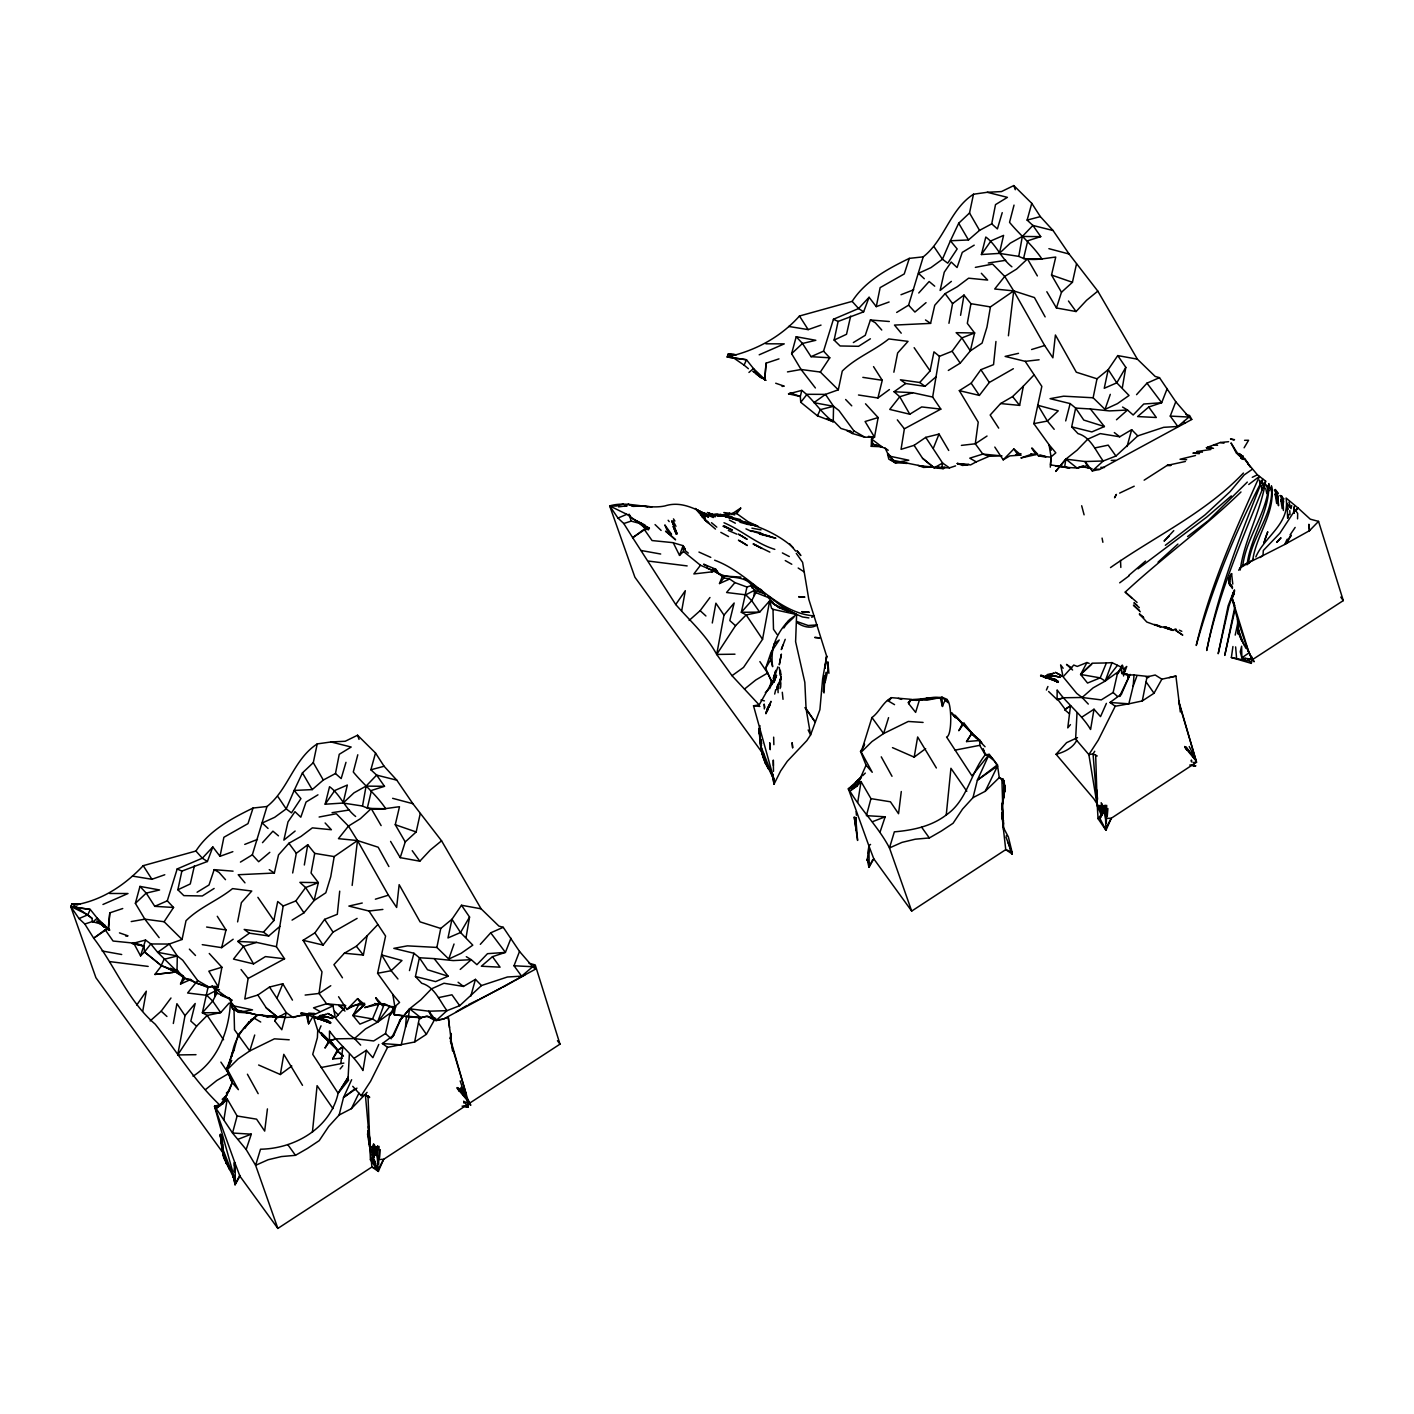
<?xml version="1.0" encoding="UTF-8"?>
<svg xmlns="http://www.w3.org/2000/svg" width="1414" height="1414" viewBox="0 0 1414 1414"><rect width="100%" height="100%" fill="white"/><g stroke="black" fill="none" stroke-linecap="round" stroke-linejoin="round"><path stroke-width="1.5" d="M395.301 1007.422L394.612 1006.114L389.628 1015.323L385.492 1033.563L373.65 1040.969L354.437 1038.565L336.161 1038.83L329.462 1040.722L329.497 1031C339.66 1045.282 354.066 1055.569 362.938 1070.539L366.367 1050.302L372.872 1057.69L378.775 1044.451M368.453 1126.145L369.584 1143.802M1003.145 780.528L1002.844 779.096L1004.7 788.765L1003.445 780.228L999.256 777.612L997.436 764.797L989.111 754.422L985.258 754.776C970.057 773.882 967.441 800.342 946.249 814.959C931.419 826.412 912.631 830.283 894.355 831.839L889.477 847.94L911.694 911.076L1005.743 849.637L1012.017 851.988L1012.194 854.021L1005.743 849.637L1003.463 829.435L1001.89 779.202L1003.286 779.715L1003.569 781.907M1117.272 674.248L1122.946 666.348L1122.256 665.04L1117.272 674.248L1113.136 692.489L1101.294 699.895L1082.081 697.491L1063.805 697.756L1057.106 699.647L1057.142 689.926C1067.287 704.207 1081.71 714.494 1090.583 729.465L1094.012 709.227L1100.516 716.615L1106.402 703.377M170.546 968.254L176.98 971.4L177.316 955.97L169.22 944.057L150.821 943.951L145.536 940.045L132.315 943.545L144.087 946.16L144.493 951.94L140.569 955.899L133.694 943.12L113.067 941.035L105.184 929.758L93.695 938.189C115.117 966.116 128.25 1001.218 155.204 1024.178C176.909 1051.362 194.602 1081.427 220.195 1105.412L229.28 1090.459L232.232 1082.576L226.664 1068.754L234.176 1049.63L238.082 1034.907L252.258 1019.07M800.748 402.283L807.058 394.294L825.458 394.382L833.553 406.295L833.235 421.743L817.451 415.822L800.748 402.283L800.324 396.486L801.791 390.388C813.492 399.42 821.057 412.941 833.235 421.743L826.801 418.579L833.465 420.859L840.941 428.46L850.645 431.411M1003.463 829.435L1003.392 820.633L1001.695 813.828L1003.321 827.278L1002.084 805.503L1004.647 790.355L1001.89 806.068M1232.778 584.07L1231.576 573.624L1228.766 579.616C1233.432 569.064 1224.524 585.025 1232.319 586.845L1229.65 583.805L1232.478 587.287L1231.241 585.679M824.892 676.175L824.026 692.948M231.984 1056.24C233.275 1042.33 240.274 1031.76 249.483 1021.509L244.834 1028.491M1297.557 518.85L1297.681 513.441L1296.037 511.196M209.254 953.478L221.91 967.229L218.233 986.795L215.281 988.669L215.034 996.004L215.6 990.772L212.153 986.124L207.982 987.538L184.686 978.117L177.227 970.517M871.271 446.329L872.968 444.243L871.537 438.994L881.77 446.736L871.271 446.329L871.537 438.994L874.488 437.138L878.147 417.572L865.509 403.803M823.955 680.169L823.531 691.746L823.955 680.169L824.716 675.521L824.804 682.962L825.97 672.357M367.711 1131.006L369.531 1142.159L369.602 1138.429L368.276 1133.586L369.461 1144.651L368.276 1133.586M1294.234 511.179L1294.128 513.353L1294.234 511.179L1297.999 507.962L1310.265 519.168L1318.537 521.377L1343.3 600.596L1252.203 659.79L1251.319 663.36L1231.364 657.528L1232.937 646.516M317.143 1017.886L323.612 1019.547L313.219 1016.083L317.726 1030.346L317.39 1037.664L312.724 1054.349L338.123 1093.269C330.346 1128.231 294.572 1148.716 260.512 1149.211L255.616 1165.313L277.851 1228.43L371.9 1167.01L375.028 1168.176M908.053 702.687L911.005 699.647C920.832 701.839 930.253 695.723 940.222 697.685L942.466 706.434C950.844 681.248 953.973 735.563 946.567 736.994L971.984 775.915L989.111 754.422L993.936 760.449L985.646 754.104M1123.529 675.98L1124.501 669.9L1121.479 665.888L1121.85 673.488L1128.019 674.531L1128.39 677.925L1127.435 674.301L1121.85 673.488M1004.7 788.765L1004.841 785.389M347.968 1080.19L349.364 1054.137M1077.008 713.063L1075.612 739.115L1088.868 754.599L1097.264 805.715L1098.059 818.653L1105.978 830.301L1111.298 818.246L1196.527 762.252L1178.64 701.874M367.092 1092.35L351.361 1108.682L339.13 1115.027L328.702 1126.463L319.228 1140.621L307.51 1148.415L295.473 1155.326L281.457 1156.564L268.112 1159.745L255.616 1165.313L246.16 1149.529L232.532 1133.021L237.11 1115.982L227.212 1098.978L222.829 1103.662L214.539 1106.278L235.024 1163.174L234.424 1171.534M983.225 748.678L985.258 754.776L979.725 745.337L980.026 740.459L971.948 733.177L964.03 723.208L962.616 723.579L958.816 730.72L964.03 723.208M1260.051 557.54L1263.002 555.543L1263.303 550.506L1279.864 533.237L1293.898 511.85M234.547 1170.739L235.024 1163.174L239.938 1176.201L277.851 1228.43M866.676 859.394L867.277 860.331L868.868 845.802L848.4 788.906L860.631 777.771L856.69 786.29L849.938 791.098C861.868 811.088 878.642 827.243 889.477 847.94L901.973 842.391L915.318 839.191L929.334 837.954L941.353 831.043L953.071 823.266L962.545 809.091L972.991 797.655L985.205 791.31L999.256 777.612L1003.251 780.015L1002.844 779.096M768.032 595.877L782.879 607.119L796.612 614.524L789.578 619.562C776.905 632.694 769.852 647.842 772.645 666.648L770.259 657.81L774.253 643.706L779.238 639.994L771.09 652.225L765.646 668.256L771.284 680.788L770.312 685.189L759.177 704.914L753.521 705.78L774.324 780.616L763.207 757.144M868.39 853.367L868.868 845.802L870.547 844.423M394.223 1014.81L394.842 1006.697L392.827 994.396L377.591 973.292L385.58 936.05L368.966 911.023L348.869 906.074L362.249 903.016M1050.319 467.186L1051.079 457.022L1049.064 444.738L1033.828 423.634L1041.835 386.393L1025.221 361.348L1005.124 356.416L1018.504 353.341M92.175 921.61L92.104 918.411L87.845 914.823L70.7 906.409L78.99 918.552L84.822 924.031L92.175 921.61L100.129 923.766L109.638 930.076L108.525 929.405L109.797 912.861L122.735 908.53M382.363 1043.55L401.187 1044.893L405.518 1027.218L406.401 1016.03L421.708 1017.673L419.074 1019.512L414.638 1042.012L387.577 1047.314L382.363 1043.55L393.834 1035.083L402.46 1015.464L394.206 1014.563L393.834 1006.962M734.22 354.419L728.192 354.189L727.149 357L746.486 359.757L753.468 368.541L765.752 380.295L764.762 379.747L766.052 363.186L778.99 358.873M1119.817 695.794L1130.104 674.39L1121.479 694.009L1109.99 702.475L1115.222 706.24L1128.832 703.818L1133.162 686.144L1134.028 674.955L1125.986 674.902M376.036 1151.721L374.003 1155.892L376.036 1151.721L375.611 1147.178L376.036 1151.721L374.745 1155.362L375.93 1150.077L374.463 1144.951M1103.68 810.646L1101.647 814.817L1103.68 810.646L1103.238 806.104L1103.68 810.646L1102.39 814.287L1103.574 809.002L1102.107 803.877M379.606 1157.536L380.278 1149.617M1107.233 816.461L1107.904 808.543M1097.229 802.728L1096.433 791.822M312.406 1132.331L317.09 1085.652L332.979 1108.629M377.344 1146.754L376.796 1151.774L373.685 1156.157M946.249 814.959L950.933 768.297L966.822 791.257M1104.988 805.68L1104.422 810.699L1098.059 818.653L1100.905 817.469L1102.743 811.654L1101.206 802.675M79.979 904.165L71.937 903.846L70.894 906.674L90.231 909.432L97.23 918.199L109.514 929.97L108.242 928.521L109.797 912.861M764.762 379.747L766.052 363.186M1004.47 783.869L1004.824 788.34L1003.799 781.977M1276.683 503.508L1275.128 494.052L1277.938 499.089L1278.503 505.717L1277.903 495.837M339.714 891.156L337.31 914.292L324.619 919.365L314.915 932.869L303.091 940.31L321.985 971.825L319.051 993.459L326.563 1003.763L332.962 1005.92L335.03 1015.906M995.951 341.481L993.547 364.635L980.874 369.69L971.171 383.194L959.328 390.653L978.223 422.15L975.289 443.784L982.818 454.088L989.217 456.262L1001.978 455.927L982.818 454.088L969.792 458.171L976.243 461.865L989.217 456.262M761.121 749.102L759.247 729.129L759.583 734.29L760.025 730.19M377.467 1146.153L376.972 1150.607L376.955 1146.772M754.016 595.506L754.581 590.274L751.134 585.626L746.963 587.04L734.944 582.621L729.677 579.033L723.897 577.902L716.315 571.627C726.743 580.747 744.206 573.094 752.743 586.669M1105.112 805.079L1104.617 809.533L1104.599 805.697M1004.859 785.724L1004.7 787.191L1003.569 780.263L1002.102 779.273L1003.922 782.596L1001.642 778.619L1003.286 779.715M1245.168 460.151L1257.382 474.786L1265.636 481.131C1260.881 511.674 1244.373 539.211 1240.219 570.019M450.995 1034.995L450.483 1038.459L450.907 1035.066L450.447 1037.24M1233.803 594.905L1234.21 591.529M267.423 1108.894L264.683 1131.094L256.588 1119.163L237.11 1115.982M374.745 1155.362L375.93 1150.077L373.561 1143.749M901.284 791.522L898.544 813.722L890.431 801.791L870.953 798.627L861.055 781.606L849.938 791.098L848.4 788.906L858.068 781.924M1103.291 811.283L1102.637 806.44L1102.39 814.287M340.88 1062.921L342.877 1046.82L337.009 1050.796L332.697 1058.945L342.329 1058.132M1069.444 713.77L1064.654 709.722L1070.522 705.745L1067.764 727.874L1070.451 724.622M1051.079 457.022L1050.461 464.888L1069.762 467.946L1055.445 465.913L1059.192 465.825M1003.463 797.938L1005.124 786.979L1004.24 791.663M450.483 1038.459L451.066 1034.447M177.722 1054.932L185.004 1015.623L195.203 1003.498L190.819 1021.067L196.546 1026.211L177.722 1054.932L195.998 1054.685M734.98 654.187L716.704 654.435L723.986 615.125L734.166 603L729.801 620.569L735.51 625.713L716.704 654.435L732.01 675.698L759.177 704.914M352.157 885.429L357.477 840.552L348.463 826.094L336.32 813.739L319.122 817.027M1008.412 335.772L1013.714 290.895L1004.718 276.419L992.575 264.082L975.36 267.37M230.394 1003.357C228.803 1031.46 217.597 1060.677 193.029 1076.195M420.789 1017.673L408.363 1016.931L409.6 1008.783L420.877 999.786L431.482 988.846L443.978 983.26L463.474 986.442L475.44 979.372L481.502 985.54L507.414 977.003L521.589 976.155L532.725 966.734L535.535 969.138L443.66 1018.964L436.025 1020.625L428.796 1011.204L409.6 1008.783L399.455 1021.067L409.6 1008.783L420.789 1017.673L427.558 1016.083L434.239 1020.272L443.201 1019.141M1092.05 468.688L1082.576 466.779L1077.026 467.999L1064.618 467.274L1065.838 459.126L1077.132 450.129L1087.737 439.188L1100.233 433.603L1119.711 436.785L1131.677 429.697L1137.757 435.883L1163.669 427.328L1177.827 426.48L1188.98 417.059L1191.772 419.463L1099.915 469.307L1092.28 470.95L1085.051 461.53L1065.838 459.126L1055.71 471.392L1065.838 459.126L1077.026 467.999L1085.74 465.966M1004.506 790.797L1003.357 798.362L1005.124 786.979M1003.127 800.943L1004.788 789.931L1003.834 781.376M223.571 1039.785L207.204 1015.429L202.379 1012.795L207.982 987.538M732.01 675.698L743.534 667.408L762.553 639.287L746.168 614.931L741.343 612.297L746.963 587.04M1280.236 495.572L1283.276 502.058L1281.932 496.049L1280.236 495.572L1284 498.912L1280.819 499.46L1283.011 505.311L1283.665 501.033M1109.99 702.475L1128.832 703.818L1142.282 700.937L1146.719 678.437L1149.335 676.599L1134.028 674.955M223.925 1119.605L227.212 1098.978L216.095 1108.47L232.532 1133.021L251.303 1134.169L246.16 1149.529M857.768 802.233L861.055 781.606L856.69 786.29L848.4 788.906L855.346 784.823M241.069 969.527L248.122 978.47L244.799 999.009L257.843 995.014L269.508 987.043L282.8 983.737L292.468 1000.122M250.932 1013.113L238.931 1012.318L234.759 1009.508L257.648 1015.022L276.631 1016.613L274.793 1020.979L281.793 1029.745L286.335 1012.689L269.508 987.043M897.324 419.87L904.377 428.796L901.054 449.352L914.098 445.339L925.746 437.368L939.037 434.063L948.723 450.465M914.098 445.339L922.547 458.277L934.088 467.893L935.591 466.655L941.848 467.574L942.59 463.032L925.746 437.368M248.122 978.47L284.567 958.78L276.419 946.708L283.189 906.003L295.862 900.912L305.618 887.568L318.344 882.636L311.062 873.021L314.703 853.367L307.757 844.741L296.304 853.296L292.68 872.968M904.377 428.796L940.823 409.123L932.657 397.051L939.444 356.328L952.117 351.238L961.874 337.911L974.6 332.962L967.317 323.364L970.941 303.692L964.012 295.066L952.559 303.621L948.935 323.293M1252.751 560.032C1256.268 534.792 1276.135 512.045 1271.398 485.833C1274.527 513.529 1251.85 536.047 1248.615 562.807M1124.501 669.9L1124.059 672.498L1121.479 672.675M304.328 864.997L307.757 844.741M960.583 315.322L964.012 295.066M1233.149 592.378L1232.142 600.19L1233.892 603.531M1246.459 645.544L1248.191 651.483L1237.462 619.208L1232.124 598.511L1234.033 590.893L1228.89 606.359L1218.196 653.728L1228.13 605.846L1232.672 594.127M258.621 1065.007L280.343 1074.516L283.79 1054.331L302.508 1085.333M466.107 937.235L469.554 917.05L461.494 905.26L451.967 919.259L440.744 928.45L436.873 947.433L448.768 959.046L461.194 953.283L472.789 945.153L460.54 932.515L451.967 919.259L447.991 937.942L460.54 932.515L469.554 917.05M892.481 747.635L914.186 757.144L917.651 736.977L936.368 767.979M1122.362 387.577L1125.809 367.375L1117.749 355.586L1108.223 369.602L1096.999 378.793L1093.128 397.776L1105.023 409.371L1117.449 403.626L1129.044 395.478L1116.795 382.841L1108.223 369.602L1104.246 388.284L1116.795 382.841L1125.809 367.375M388.885 866.552L378.174 847.216L357.477 840.552L334.199 856.584L330.735 876.733L325.821 892.782L314.085 900.541L303.957 912.825L292.062 920.107M1045.14 316.895L1034.429 297.559L1013.714 290.895L990.436 306.909L986.972 327.076L982.076 343.107L970.34 350.866L960.212 363.151L948.317 370.45M1001.695 808.896L1002.667 803.258M441.557 840.8L430.333 849.973L419.817 861.197L400.215 857.644L405.235 841.931L395.266 824.716L399.49 806.74C387.542 807.995 373.738 811.813 362.532 806.033L366.067 786.113L376.654 775.102L396.804 780.174L412.888 803.7L441.557 840.8L481.113 908.813L498.912 926.099L503.243 927.319L519.521 951.428L532.725 966.734L514.024 965.762L519.521 951.428M1097.812 291.125L1086.571 300.298L1076.072 311.54L1056.452 307.969L1061.472 292.256L1051.521 275.041L1055.745 257.065C1043.779 258.338 1029.993 262.138 1018.769 256.376L1022.322 236.456L1032.909 225.445L1053.059 230.517L1069.125 254.025L1097.812 291.125L1137.369 359.156L1155.15 376.424L1159.48 377.662L1175.776 401.753L1188.98 417.059L1170.262 416.087L1175.776 401.753M1242.765 565.777C1246.282 536.913 1267.527 512.787 1268.818 483.606C1269.931 511.797 1250.877 536.03 1247.289 563.479M142.761 1011.028L146.331 991.179L136.751 1005.036M681.742 610.53L685.313 590.681L675.733 604.538C689.926 620.781 706.169 635.01 716.704 654.435M173.321 1023.489L176.909 1003.693L185.004 1015.623M712.285 622.991L715.891 603.195L723.986 615.125M1004.046 793.961L1003.569 780.263L1001.89 779.202M377.856 1146.029L376.796 1151.774L378.333 1171.375L371.9 1167.01L365.395 1094.984L361.224 1095.673L352.74 1086.323M1105.147 806.864L1105.978 830.301L1099.438 817.469M760.096 730.844C759.336 743.764 761.439 757.886 768.633 769.075L761.81 752.849L765.663 762.676M342.453 977.799L333.934 964.684L344.362 953.23L363.363 955.051L367.127 935.785L377.697 924.703M237.605 921.893L241.387 902.645L251.763 891.05L232.55 888.611C217.827 900.524 199.692 907.169 186.012 920.726L182.07 939.479L169.22 944.057L157.679 952.347L150.821 943.951L144.493 951.94L161.496 965.762L176.078 972.001M268.059 828.445L262.226 823.001L274.687 817.31L286.194 808.896L294.147 790.444L312.211 789.613L323.311 780.033L335.472 773.529L339.254 754.298L351.167 747.034L331.017 741.961L317.231 743.905C293.564 759.23 288.403 789.701 266.981 806.51L252.328 854.834L240.433 862.098M893.86 372.218L897.643 352.97L908.018 341.375L888.787 338.936C874.064 350.866 855.947 357.512 842.267 371.069L838.308 389.822L825.458 394.382L813.916 402.672L833.553 406.295L838.962 410.537L853.915 430.881L864.926 437.244L874.488 437.138L865.085 421.513L878.147 417.572M924.296 278.77L918.481 273.326L930.942 267.635L942.431 259.239L950.402 240.769L968.466 239.956L979.549 230.376L991.727 223.854L995.509 204.623L1007.404 197.359L987.255 192.286L973.486 194.231C949.819 209.555 944.658 240.027 923.236 256.853L908.583 305.177L896.67 312.441M998.691 428.124L990.171 415.027L1000.599 403.556L1019.618 405.394L1023.383 386.11L1033.934 375.046M279.831 926.417L268.731 935.98L249.394 933.169L244.18 929.44L263.481 932.144L273.856 920.549L277.71 901.513L283.189 906.003M936.068 376.743L924.986 386.322L905.632 383.512L900.418 379.783L919.736 382.487L930.112 370.892L933.965 351.839L939.444 356.328M232.85 851.67L220.018 856.318L223.889 837.282L247.998 823.62L253.071 808.03L266.981 806.51M889.106 301.995L876.273 306.644L880.127 287.625L904.235 273.963L909.308 258.373L923.236 256.853M1228.748 581.278L1231.576 573.624L1228.501 580.359M278.01 796.771L286.194 808.896L291.478 812.856L300.935 798.627L294.147 790.444L302.437 772.91L313.289 762.659L317.231 743.905M481.502 985.54L459.691 1005.69L446.983 1010.656C439.666 1001.024 434.487 986.742 421.726 983.278L415.451 976.526L419.392 957.755L413.913 953.248L393.817 948.352L407.409 945.86L436.873 947.433M934.265 247.097L942.431 259.239L947.734 263.181L957.172 248.952L950.402 240.769L958.692 223.253L969.527 212.984L973.486 194.231M1137.757 435.883L1115.929 456.033L1103.22 460.999C1095.921 451.366 1090.742 437.085 1077.981 433.603L1071.688 426.869L1075.647 408.08L1070.151 403.591L1050.072 398.677L1063.646 396.185L1093.128 397.776M1235.217 635.098L1237.798 622.849M1291.689 505.54L1291.035 508.669L1288.949 502.182M214.133 888.452L202.308 895.963L183.838 895.628L177.864 889.76L181.858 871.112L207.398 861.497L212.825 846.951L220.018 856.318M870.388 338.794L858.563 346.306L840.093 345.97L834.119 340.085L838.113 321.438L863.636 311.84L869.08 297.276L876.273 306.644M405.235 841.931L416.176 831.962L420.258 813.563M1061.472 292.256L1072.431 282.305L1076.514 263.888M1234.74 607.384L1224.754 655.389L1234.988 609.717M762.553 639.287L769.676 600.844L773.264 602.664L767.873 597.362L755.871 592.625L754.864 590.133L745.761 594.834L726.566 592.501L734.944 582.621M825.511 680.859L828.056 669.458L827.844 661.84L828.904 673.294M194.425 865.722L190.271 883.944L177.864 889.76M850.662 316.064L846.526 334.27L834.119 340.085M244.976 882.849L238.224 874.736L274.351 873.039L278.523 854.904L288.88 843.274L300.935 836.469L312.37 827.862L331.389 829.735L325.114 822.966M901.231 333.191L894.479 325.079L930.589 323.382L934.76 305.247L945.135 293.617L957.19 286.795L968.625 278.187L987.644 280.078L981.351 273.291M1234.298 591.441L1232.92 596.425M777.718 685.118L776.657 689.608L779.149 682.361M145.536 940.045L140.569 955.899M777.311 688.229L778.336 683.934L777.347 686.444M774.695 694.062L775.685 689.696M202.255 944.658L221.662 947.645L225.993 929.952L217.279 916.29M372.942 1144.969L375.117 1152.728L373.384 1157.43L375.117 1152.728L374.993 1147.514L375.647 1152.357M858.492 395.001L877.917 397.988L882.248 380.295L873.534 366.633M1102.743 811.654L1101.029 816.355L1102.743 811.654L1101.117 805.839M1001.695 806.652L1002.473 803.452M462.095 1106.119L467.999 1106.915L468.882 1103.327L464.411 1092.739M362.532 806.033L343.107 803.046L325.167 804.212L329.55 786.697C340.261 794.509 344.981 808.172 355.639 816.479M339.13 1115.027L343.514 1097.511L351.644 1079.713M1018.769 256.376L999.362 253.389L981.404 254.538L985.805 237.039C996.499 244.852 1001.218 258.515 1011.894 266.804M972.991 797.655L977.374 780.157L989.111 754.422M1265.636 481.131C1243.631 536.542 1218.762 591.671 1206.725 650.493C1218.073 591.264 1240.555 534.952 1262.773 479.222C1235.111 532.247 1212.222 587.853 1196.244 645.456C1209.907 586.563 1234.882 531.275 1259.432 476.43L1248.739 484.489M159.146 937.641L144.847 919.171L135.373 903.352L139.968 886.401L146.225 893.118L154.78 906.339L167.294 900.824L177.192 868.938L202.326 858.192L212.825 846.951M409.459 970.587L413.913 953.248M815.401 387.966L801.084 369.496L791.61 353.677L796.206 336.726L802.48 343.461L811.035 356.664L823.549 351.149L833.429 319.264L858.581 308.535L869.08 297.276M1065.696 420.912L1070.151 403.591M763.348 752.831L765.363 763.242L760.697 745.761L758.911 729.889L759.99 725.7M357.795 754.776L353.288 771.991C363.734 784.752 376.566 794.88 385.757 808.755L367.251 808.366L371.493 790.444L384.502 786.308L376.654 775.102L370.875 769.782L375.523 753.008L357.565 735.227L345.228 741.254L331.017 741.961M1014.032 205.101L1009.543 222.334C1019.989 235.095 1032.821 245.223 1041.994 259.098L1023.506 258.709L1027.748 240.769L1040.739 236.633L1032.909 225.445L1027.13 220.107L1031.778 203.333L1013.803 185.57L1001.466 191.579L987.255 192.286M870.953 798.627L866.393 815.648L885.164 816.797L880.021 832.174M375.117 1152.728L373.261 1158.543L370.415 1159.727L378.333 1171.375L383.654 1159.321L559.979 1044.151L535.234 964.931L529.013 963.27M1123.936 674.478L1124.766 671.456M470.791 996.198L475.44 979.372M1127.046 446.524L1131.677 429.697M864.449 744.948L860.525 751.382L866.075 765.204L856.69 786.29M775.508 675.203L772.716 682.326L777.859 666.86M229.616 1077.397L232.232 1082.576L222.829 1103.662L216.095 1108.47L214.539 1106.278L220.195 1105.412M345.988 762.323L341.163 778.601L335.472 773.529M1002.226 212.648L997.4 228.927L991.727 223.854M947.186 699.4L941.954 697.155L927.089 700.177L919.454 699.859L915.636 712.373L908.654 703.606L910.492 699.258L891.492 697.668C882.778 702.122 879.667 711.931 871.943 717.534L862.469 748.059L864.537 744.224M1230.834 575.109L1228.748 580.288L1229.367 578.255M766.671 712.161L768.615 705.851M254.714 1035.013L249.765 1050.92L238.118 1058.909L227.389 1069.514L238.383 1089.664L232.232 1082.576M888.575 717.64L883.609 733.548L871.978 741.555L861.25 752.142L872.244 772.291L866.075 765.204M1288.879 514.396L1287.606 518.302L1287.2 504.427M779.538 681.619L780.775 677.889M233.063 871.165L214.168 869.645L209.007 884.987L197.094 892.234M889.318 321.508L870.405 319.988L865.262 335.312L853.349 342.559M1228.748 580.288L1229.826 577.159L1229.561 582.55L1228.801 579.811M1233.361 594.817L1233.75 593.686M448.768 959.046L454.035 944.022M782.861 645.191L781.323 649.574L785.23 639.322M1105.023 409.371L1110.29 394.347M330.629 1022.605L327.482 1020.431L312.918 1016.896L330.31 1022.799L312.918 1016.896L320.412 1019.07M1040.863 675.008L1057.955 681.725L1040.563 675.821L1055.127 679.356L1058.255 681.53M1228.678 579.987L1229.544 577.778L1228.784 581.737L1230.003 584.176L1228.748 580.801L1230.003 584.176M673.488 543.241L679.533 555.402L683.068 545.663L672.657 542.623L652.048 540.555L644.165 529.26L632.677 537.691L675.733 604.538M405.518 1027.218L409.194 1017.196M1133.162 686.144L1136.838 676.122M1283.011 505.311L1280.819 499.46L1282.198 508.633M344.804 1007.599L335.454 1017.903L349.081 1034.465L354.437 1038.565L365.501 1028.915L377.573 1022.145L384.378 1003.71L393.711 1008.27M1089.169 663.36L1086.959 662.53L1077.274 666.436L1073.774 665.057L1063.098 676.829L1076.726 693.39L1082.081 697.491L1093.146 687.84L1105.218 681.071L1112.023 662.636L1121.337 667.196M1124.943 671.297L1126.764 666.454L1123.6 669.052M779.892 681.53L780.705 679.392L780.086 688.583M510.984 938.224L505.417 952.4L492.461 956.677L481.361 966.222L500.061 967.176L492.461 956.677M1167.222 388.55L1161.672 402.725L1148.716 407.02L1137.616 416.564L1156.316 417.501L1148.716 407.02M221.91 967.229L208.83 971.188L218.233 986.795L208.671 986.919L195.963 983.119L190.696 979.531L180.532 984.02L183.555 976.455L178.889 973.203M729.677 579.033L719.514 583.54L722.536 575.958L740.989 577.089M277.162 997.718L282.8 983.737M933.417 448.044L939.037 434.063M384.378 1003.71L378.758 1004.028L372.536 1018.946L359.916 1024.125L352.97 1015.517L359.315 1003.604L364.883 1004.788L361.118 1004.718M1112.023 662.636L1106.402 662.954L1100.18 677.872L1087.543 683.05L1080.614 674.443L1086.959 662.53M378.298 1148.186L376.796 1151.774L378.669 1164.27L379.058 1146.401M1105.942 807.111L1104.422 810.699L1106.314 823.195L1106.702 805.326M318.769 1031.106L321.031 1025.822M1046.413 690.032L1047.915 686.515M769.569 688.83L775.332 676.422M748.395 368.7L744.1 365.148L746.486 359.757L727.149 357C755.005 350.866 780.245 337.504 799.476 316.011L852.147 301.376C865.262 280.909 887.957 268.766 909.308 258.373M175 970.658L161.214 965.497L164.042 959.328L177.316 955.97L182.706 960.212L197.677 980.556L208.671 986.919M817.451 415.822L820.279 409.671L833.553 406.295M1263.002 555.543L1284.743 544.443L1287.111 539.282M222.829 1103.662L226.77 1095.143L222.192 1099.314M392.191 1036.869L400.586 1019.353M351.361 1108.682L358.926 1093.163M985.205 791.31L997.524 766.088L994.236 760.679M387.577 1047.314L370.609 1081.233L361.224 1095.673M1115.222 706.24L1098.254 740.158L1088.868 754.599L1093.04 753.909L1097.229 755.977M239.744 1175.281L235.06 1184.667L233.54 1177.509L235.343 1181.114L235.06 1184.667L239.938 1176.201M772.539 773.67L774.041 784.169L780.599 771.019L787.315 761.262L806.881 740.582L810.576 734.944L819.908 709.687L822.648 678.879L826.66 656.22L808.79 599.306L802.604 562.348L796.276 553.334M872.65 859.783L868.921 867.295L867.383 860.136L869.186 863.76L868.921 867.295L873.799 858.846L868.868 845.802L869.186 863.76L867.436 859.394M228.149 1067.146L229.899 1063.717M770.612 659.808L765.646 668.256M918.004 465.436L923.642 467.398L924.067 466.567L890.997 459.85L895.168 462.643L907.187 463.438M1255.826 556.939C1264.576 536.383 1290.275 523.834 1286.086 498.046L1297.999 507.962L1295.737 511.126M215.9 990.631L216.908 993.123L212.701 1001.077L202.379 1012.795L220.672 1012.618L229.262 1002.95M755.871 592.625L751.682 600.596L741.343 612.297L759.654 612.121L769.676 600.844L778.796 607.278M966.54 741.572L971.948 733.177L966.54 741.572L980.026 740.459L970.852 733.424M230.676 1061.596L226.664 1068.754L228.75 1075.665M1106.72 826.607L1111.298 818.246L1106.879 818.388M1114.55 497.746L1116.424 494.387L1114.692 497.445M414.638 1042.012L426.392 1034.323L434.239 1020.272M1142.282 700.937L1154.018 693.249L1161.866 679.197L1175.918 676.086L1180.319 712.037M1290.028 534.987L1295.153 527.422M227.389 1069.514L226.664 1068.754L231.631 1060.306M1244.108 447.796L1248.597 440.267L1244.567 440.32M226.664 1068.754L229.793 1063.575M771.584 684.906L774.395 680.293L769.711 686.444M274.793 1020.979L277.356 1016.878C289.163 1018.84 300.086 1015.199 311.628 1014.439L300.97 1013.184L306.361 1015.058L314.597 1013.485M348.657 1080.049L338.123 1093.269L348.374 1076.92M338.123 1093.269L348.091 1077.433M908.654 703.606L911.217 699.523L919.454 699.859M231.578 1060.765L228.626 1065.431L232.126 1052.723L234.105 1050.072M332.697 1058.945L337.027 1052.228M1094.736 751.276L1093.04 753.909L1097.264 805.715L1101.577 815.772M131.219 921.557L144.847 919.171L164.112 921.734L173.551 907.47L167.294 900.824M787.474 371.9L801.084 369.496L820.35 372.059L829.788 357.813L823.549 351.149M783.851 627.993L788.464 621.011M197.677 980.556L187.602 992.999L206.78 995.332L215.6 990.772M851.157 431.482L846.845 430.581L852.218 433.444L853.915 430.881M300.705 1015.04L306.361 1015.058L308.606 1023.807L313.219 1016.083M392.102 1037.576L393.834 1035.083M1119.747 696.501L1121.479 694.009M336.779 1048.87L330.169 1040.58L324.973 1048.092L328.755 1040.951L336.161 1038.83M325.167 804.212L334.8 790.497L347.331 785.053L343.107 803.046L353.977 792.847L366.067 786.113L384.502 786.308M981.404 254.538L991.037 240.84L1003.587 235.378L999.362 253.389L1010.232 243.19L1022.322 236.456L1040.739 236.633M729.111 514.537L725.541 515.226L729.288 513.476L736.782 513.6L740.706 508.121L732.311 513.6M394.17 1009.013L389.628 1015.323L392.632 1012.265M770.029 686.126L773.971 680.7M76.409 904.695C102.692 899.905 125.033 884.917 143.221 865.668L195.91 851.034C209.025 830.584 231.702 818.441 253.071 808.03M161.496 965.762L154.886 974.44L172.543 972.425L176.98 969.933L179.825 974.299L173.798 970.746L184.934 978.4L190.696 979.531M150.149 1020.943L161.178 1011.169L170.988 998.001M689.131 620.446L700.142 610.671L709.969 597.503M889.335 700.531L891.492 697.668M715.06 571.503L700.46 565.264L693.867 573.943L712.939 571.751M303.091 940.31L323.117 945.065L333.032 932.144L357.106 918.393M959.328 390.653L979.372 395.407L989.287 382.487L1013.361 368.718M364.529 1004.276L352.97 1015.517L372.536 1018.946L377.573 1022.145L389.84 1006.379L381.497 1003.869L376.637 1004.011M1106.402 662.954L1092.174 663.201L1080.614 674.443L1100.18 677.872L1105.218 681.071L1117.484 665.305M180.532 984.02L184.934 978.4M719.514 583.54L723.897 577.902M1098.165 805.609L1093.87 798.839L1056.064 754.263L1066.598 742.65L1077.503 737.648M340.12 1068.949L342.824 1065.696M769.782 686.108L772.539 682.909M1076.761 740.229C1072.979 747.971 1064.212 752.213 1056.064 754.263M480.318 944.34L490.711 932.816L503.243 927.319M1136.556 394.665L1146.966 383.159L1159.48 377.662M262.491 842.656L272.92 831.167L278.47 835.851M918.746 292.998L929.157 281.51L934.707 286.176M1246.989 564.787L1253.582 559.131M1173.779 530.639L1164.076 541.102L1169.131 536.224M1247.307 482.086L1208.281 520.635L1187.583 536.56M1243.419 473.036C1205.576 512.822 1154.955 536.383 1110.503 567.58M1318.537 521.377L1309.488 530.692L1284.743 544.443M338.565 996.729L346.96 1009.508L357.583 998.62L363.416 1003.551M994.802 447.071L1003.198 459.833L1013.838 448.963L1019.671 453.894M196.546 1026.211L207.204 1015.429L220.672 1012.618L212.701 1001.077L206.78 995.332M735.51 625.713L746.168 614.931L759.654 612.121L751.682 600.596L745.761 594.834M1240.979 491.984C1204.357 527.634 1162.626 557.293 1125.226 592.113L1131.73 597.981M679.533 555.402L683.475 551.46L683.068 545.663L685.33 549.233M247.273 1024.92L257.648 1015.022L277.073 1016.648L266.309 1007.935L257.843 995.014M736.411 512.363L740.706 508.121M862.558 775.791L865.315 773.087M1158.066 562.136L1177.933 544.072M344.362 953.23L356.346 946.231L367.127 935.785M1000.599 403.556L1012.601 396.574L1023.383 386.11M135.373 903.352L146.225 893.118L159.588 889.972L139.968 886.401M791.61 353.677L802.48 343.461L815.825 340.297L796.206 336.726M861.144 777.117L855.505 782.419L861.426 777.523M786.237 624.422L793.873 617.264M1238.646 570.213L1242.641 565.282L1250.17 561.924L1239.512 568.269M352.97 1015.517L364.105 1005.336M1080.614 674.443L1091.749 664.262M436.025 1020.625L446.983 1010.656L428.796 1011.204L432.101 1017.974L435.795 1018.363M1092.28 470.95L1103.22 460.999L1085.051 461.53L1088.356 468.299M1231.364 657.528L1243.401 659.931L1245.522 658.376L1252.044 659.207L1247.731 649.185M226.364 1093.057L229.28 1090.459M765.327 692.56L768.244 689.961M460.222 969.421L471.251 959.682L476.925 964.684L487.494 953.672L505.417 952.4L490.711 932.816M1116.477 419.764L1127.506 410.025L1133.162 415.009L1143.749 404.015L1161.672 402.725L1146.966 383.159M1128.832 575.392L1145.534 561.075M92.688 922.105L97.23 918.199L100.129 923.766L109.514 929.97M748.943 372.448L753.468 368.541L756.384 374.109L765.752 380.295M863 749.243L860.525 751.382L861.25 752.142M1051.062 456.881L1055.816 452.816L1049.064 444.738L1051.291 450.182M269.809 852.324L258.656 861.727L252.328 854.834M926.046 302.649L914.911 312.052L908.583 305.177M1231.294 495.89L1206.831 517.011L1138.023 568.852M266.309 1007.935L277.851 1017.55L279.336 1016.33L285.61 1017.232M205.525 1089.558L216.802 1080.49L228.626 1073.526L220.884 1062.108M744.506 689.06L755.765 679.993L767.608 673.029L759.866 661.611M951.375 281.386L940.116 290.453L944.252 272.195L951.215 262.032L957.066 267.529L962.28 252.381L974.211 245.152M295.137 831.043L283.861 840.11L287.996 821.87L294.978 811.689L300.811 817.204L306.043 802.038L317.956 794.827M1165.348 545.291L1205.064 514.855L1230.092 491.648L1244.196 474.91L1252.168 469.36M1003.198 459.833L1009.896 455.874L1021.12 455.114L1015.482 455.008L1020.926 453.629M346.96 1009.508L353.641 1005.548L361.524 1004.435L357.583 998.62M355.232 1088.568L343.514 1097.511L356.947 1088.144M997.436 764.797L977.374 780.157L997.524 766.088M280.343 1074.516L291.797 1065.997M1119.694 582.833L1129.203 575.745M914.186 757.144L925.657 748.625M1243.401 659.931L1245.522 658.376L1241.863 657.828L1240.237 651.836L1241.633 646.216L1241.863 657.828L1249.022 652.826L1232.124 598.511L1233.75 602.611M877.917 397.988L889.406 389.575M221.662 947.645L233.169 939.232M377.573 1022.145L392.35 1011.576M1105.218 681.071L1119.994 670.501M940.823 409.123L921.681 406.932L909.785 414.214L899.746 396.751L894.072 391.731L905.632 383.512M284.567 958.78L265.443 956.589L253.548 963.888L243.491 946.408L237.817 941.406L249.394 933.169M1122.999 672.551L1124.819 671.279M342.877 1046.82L337.009 1050.796L343.408 1056.205M1064.654 709.722L1070.522 705.745M1144.138 480.177L1167.222 465.383L1185.409 461.477M987.025 436.042L975.289 443.784L961.396 445.392M330.77 985.717L319.051 993.459L305.141 995.067M354.614 1057.955L366.367 1050.302M1082.258 716.88L1094.012 709.227M456.209 1011.805L466.867 1005.478M1246.494 563.744L1251.319 560.934M277.851 1017.55L286.335 1012.689L293.228 1017.55L299.361 1015.552M172.543 972.425L176.538 969.597L179.825 974.299L176.803 971.966M514.519 980.75L525.018 974.865M503.101 987.149L513.264 981.457M976.243 461.865L970.587 464.906L957.225 463.509L962.616 465.4L968.784 464.216M250.614 1020.06L254.909 1017.762M332.962 1005.92L314.35 1014.563L300.97 1013.184L313.325 1016.772M1134.205 486.204L1119.605 493.115M501.44 987.997L479.682 999.097M811.724 617.282L814.34 615.956C775.119 612.81 750.516 573.253 714.618 560.209M468.441 1004.629L478.498 999.68M1252.274 477.313L1257.382 474.786M1251.761 561.075L1261.818 556.126M788.552 393.87L790.391 392.986L800.324 396.486L788.552 393.87L801.791 390.388M132.315 943.545L134.153 942.661L144.087 946.16L134.507 943.739M759.194 354.808L784.257 343.867L765.875 343.796M102.957 904.483L128.002 893.524L109.62 893.471M349.629 1007.51L359.315 1003.604M1104.405 426.551L1083.76 420.064L1075.647 408.08L1090.406 408.964L1104.405 426.551L1091.838 431.924L1071.688 426.869M448.167 976.226L427.505 969.739L419.392 957.755L434.169 958.621L448.167 976.226L435.6 981.599L415.451 976.526M713.292 517.542C697.809 510.825 682.874 500.132 664.845 505.965C646.392 509.712 628.028 500.485 609.681 505.912L617.971 518.072L626.826 514.325L648.619 529.578L645.579 527.687M78.99 918.552L87.845 914.823L90.231 909.432L70.894 906.674M901.001 294.731L913.709 289.764M941.848 467.574L949.483 467.875L955.599 465.878M244.746 844.405L257.454 839.421M443.66 1018.964L448.273 1017.161L449.475 1027.624M872.438 821.728L885.164 816.797M238.577 1139.083L251.303 1134.169M1213.495 448.344L1207.538 447.248L1220.264 442.511L1228.625 441.698M712.426 514.943L720.804 515.244L729.73 513.3L723.827 512.54M1077.026 467.999L1083.212 465.807M788.676 326.44L808.172 329.621L821.021 325.096M132.439 876.097L151.917 879.278L164.784 874.753M1031.372 454.318L1020.908 457.959L1037.735 454.212L1031.937 448.203L1035.914 454.389L1030.753 453.876M373.384 1004.594L364.653 1007.616L379.659 1004.046L375.682 997.86L381.497 1003.869M623.786 523.534L631.157 521.112L639.11 523.268L643.529 526.786L647.541 527.652L632.677 537.691L623.786 523.534L617.971 518.072M962.616 465.4L967.865 464.782L957.225 463.509L964.348 464.853M932.657 397.051L912.772 392.721L899.746 396.751L889.742 409.424L909.785 414.214M276.419 946.708L256.535 942.396L243.491 946.408L233.487 959.099L253.548 963.888M1031.601 349.523L1044.663 345.529L1052.882 357.813L1055.41 334.994L1076.319 372.218L1096.999 378.793M375.364 899.198L388.408 895.186L396.645 907.47L399.155 884.651L420.082 921.875L440.744 928.45M1063.805 697.756L1057.813 699.506L1065.149 709.28M623.274 504.162L616.257 506.053L609.681 505.912L634.904 577.23L762.5 753.079M1027.13 220.107L1040.351 216.607L1053.059 230.517M370.875 769.782L384.095 766.264L396.804 780.174M361.047 1004.205L364.671 1003.286M916.201 700.124L911.005 699.647L916.148 700.372L930.783 697.668M338.105 1050.531L337.009 1050.796L343.125 1055.48M1169.113 677.659L1175.918 676.086M928.203 698.357L938.048 698.269L928.203 698.357L931.844 698.074M1146.118 677.112L1155.203 675.008L1161.866 679.197M418.491 1018.186L426.339 1016.436L432.101 1017.974M1094.736 447.973L1108.205 445.145L1115.929 456.033M438.481 997.63L451.95 994.802L459.691 1005.69M955.104 750.127L979.725 745.337M321.243 1067.499L343.832 1063.098M1033.828 423.634L1047.385 421.054L1058.255 410.838L1037.947 405.305L1047.385 421.054L1054.19 429.308M377.591 973.292L391.13 970.711L402 960.513L381.692 954.963L391.13 970.711L397.953 978.983M1055.463 675.715L1049.064 676.899L1055.286 675.945L1060.429 677.359L1051.238 675.362L1045.229 676.263M327.818 1016.79L321.42 1017.974L327.659 1017.019L332.785 1018.434L323.594 1016.436L317.584 1017.338M1195.502 455.52L1180.036 459.25L1186.629 459.709M887.515 453.859L888.823 459.179L895.168 462.643L908.778 460.222L888.929 456.015L885.146 448.203L872.968 444.243L881.77 446.736M920.885 699.612L929.475 698.074L913.073 699.647M230.694 1001.342L232.585 1008.854L238.931 1012.318L252.523 1009.879L232.691 1005.672L228.891 997.86L216.908 993.123M624.016 506.353L627.144 505.788L618.501 506.866M712.409 514.625L716.421 513.918L721.741 515.544M988.298 263.004L1005.708 260.317M332.043 812.679L349.452 809.975M782.03 386.429L784.24 386.163L775.703 383.229M125.793 936.103L128.002 935.838L119.465 932.886M1025.221 361.348L1039.113 359.775M368.966 911.023L382.876 909.432M154.886 974.44L173.957 972.249M916.325 700.337L922.105 699.7M888.929 456.015L895.168 462.643L900.258 462.095M233.929 1006.998L238.931 1012.318L244.021 1011.77M644.165 529.26L648.619 529.578M105.184 929.758L108.525 929.405M1210.897 449.475L1196.739 451.543L1202.413 452.197M720.804 515.244L728.899 514.396M1193.062 762.535L1196.527 762.252L1178.604 700.566M937.889 467.928L945.153 467.38L937.889 467.928L942.449 468.034M928.821 467.221L933.311 466.991L922.547 458.277M272.566 1016.896L277.073 1016.648L267.387 1017.055L261.749 1015.111M1111.21 460.451L1115.434 460.257M923.642 467.398L933.311 466.991L920.585 465.931M1199.266 453.7L1193.204 453.099L1199.691 452.869M379.235 1159.462L383.654 1159.321L378.157 1169.36L378.333 1171.375L371.794 1158.543L370.415 1159.727L368.029 1096.292L365.395 1094.984L369.584 1097.6M1170.951 465.277L1167.222 465.383L1170.58 465.577M339.342 1005.761L345.741 1005.584L326.563 1003.763L313.555 1007.846L319.988 1011.54M930.341 697.738L940.222 697.685M302.419 1015.075L306.361 1015.058M719.973 514.166L732.876 518.514L727.574 517.241C751.117 523.498 774.978 531.151 793.325 547.748M808.896 617.918L802.374 616.946L785.318 609.328M708.343 513.883L721.37 515.986L717.746 515.863M651.96 506.901L642.663 506.053L647.594 506.831M714.724 515.65L712.868 514.961L719.072 515.262M1207.538 447.248L1211.409 447.39M1100.764 467.345L1104.511 467.504M798.839 596.849L804.884 597.132L798.804 596.673L801.738 596.973M1193.204 453.099L1196.969 453.275M894.072 391.731L912.772 392.721M237.817 941.406L256.535 942.396M811.035 356.664L829.788 357.813M154.78 906.339L173.551 907.47M744.1 365.148L728.192 354.189L736.394 354.72M923.077 722.43L908.283 721.458L883.609 733.548L871.943 717.534M92.104 918.411L71.937 903.846L78.106 904.253M289.216 1039.785L274.422 1038.83L249.765 1050.92L234.512 1029.781L234.017 1009.843L232.585 1008.854L231.26 1003.516M1240.732 458.26L1244.903 458.543L1250.241 467.133M308.712 1013.113L314.032 1013.52M1031.937 448.203L1038.601 456.068L1046.095 456.704L1039.82 454.831M1038.601 456.068L1050.355 457.093M390.193 1006.414L396.061 1006.945M712.638 568.817L715.944 569.435L718.789 573.801L712.762 570.249L711.525 571.928L715.944 569.435L712.762 570.249L722.536 575.958M1251.319 663.36L1249.622 660.974L1243.79 659.931M374.498 1003.551L379.659 1004.046M1213.778 444.915L1217.56 445.286M1090.406 408.964L1109.46 410.908L1127.506 410.025L1122.557 407.038M687.151 565.918L648.726 561.111M753.521 705.78L759.919 706.434M434.169 958.621L453.205 960.583L471.251 959.682L466.302 956.695M148.17 966.416L109.762 961.608M1095.744 469.094L1099.438 469.483M874.488 437.138L868.408 436.449L872.845 437.863M214.186 986.336L218.233 986.795M1210.455 448.397L1206.425 447.672L1211.851 448.309M712.868 514.961L720.999 516.004L716.262 515.085M728.192 354.189L734.237 355.002M1191.295 765.257L1195.643 765.84L1192.108 765.133M1189.74 765.045L1195.643 765.84L1191.419 765.098M71.937 903.846L77.982 904.66M463.103 1088.02L465.701 1096.38L470.756 1105.341L468.423 1100.605L468.723 1102.743L464.517 1102.213L467.999 1106.915L463.774 1106.172M750.18 530.639L764.497 534.846M862.84 377.361L882.248 380.295M206.603 927.036L225.993 929.952M726.442 516.852L717.729 514.325M1206.425 447.672L1210.684 448.344M970.941 303.692L990.436 306.909M314.703 853.367L334.199 856.584M731.992 516.587L726.372 515.65L729.288 513.476L734.732 514.926M1155.556 624.705L1154.425 624.511L1173.16 630.414L1168.901 627.851M723.155 516.004L727.415 516.764L723.226 515.969M1234.528 439.666L1230.516 438.959L1233.945 440.001M641.09 550.488L660.692 554.023M102.108 950.986L121.71 954.521M1117.749 355.586L1137.369 359.156M461.494 905.26L481.113 908.813M751.912 528.182L761.05 529.843M177.316 955.97L157.679 952.347L176.98 971.4M1220.264 442.511L1223.958 443.201M715.29 516.835L705.392 514.201L697.88 510.295L702.882 514.06M746.256 523.551L756.331 525.531L748.077 521.695L736.782 513.6M1047.721 678.278L1044.398 677.288L1054.703 680.01L1058.008 682.167L1054.703 680.01M320.077 1019.353L316.754 1018.363L327.058 1021.085L330.363 1023.241M774.112 604.414L769.676 600.844L771.567 608.356L772.998 609.346L796.612 614.524L795.605 641.673L804.831 682.361L806.068 708.661L810.576 734.944L808.172 729.96M234.017 1009.843L257.648 1015.022L253.636 1017.85L260.706 1022.022M464.464 1106.208L467.999 1106.915M1047.509 677.942L1055.127 679.356L1058.414 681.725M319.864 1019.017L327.482 1020.431L330.77 1022.799M101.985 924.915L104.548 927.284L108.578 928.15L93.695 938.189L84.822 924.031M751.965 530.851L760.838 532.813M725.806 516.022L740.653 519.61M1048.057 677.995L1044.822 676.776L1048.092 677.518M760.962 700.018L764.444 700.867M320.465 1018.593L317.266 1017.797L320.165 1018.805M759.99 534.192L775.879 538.239L758.646 533.29L769.958 536.277M216.731 993.901L215.281 988.669L219.453 989.694M935.591 466.655L943.545 468.67L934.088 467.893L942.59 463.032L949.483 467.875M756.331 525.531L727.662 516.87L732.028 518.09M1048.888 248.67L1069.125 254.025M645.862 527.228L649.433 528.164L631.086 517.913L629.106 514.183L631.157 521.112M392.632 798.327L412.888 803.7M728.228 517.135L741.254 521.748M1050.708 679.233L1058.167 682.096M323.064 1020.307L330.54 1023.17M729.5 517.259L721.211 514.908L725.983 516.658M739.911 522.19L748.306 524.594M1185.904 414.426L1189.634 415.539L1191.772 419.463M852.218 433.444L864.926 437.244M898.279 698.357L901.655 699.382M264.418 1015.712L267.812 1016.737M1044.822 676.776L1047.792 677.73M212.153 986.124L216.589 987.52M698.958 552.061L710.782 557.381M220.778 995.226L231.984 999.945M1175.211 628.965L1176.395 629.371M781.924 609.098L788.694 611.343L774.589 604.538L780.245 608.533L779.114 607.154M754.581 590.274L763.26 593.403M1051.521 275.041L1072.431 282.305M395.266 824.716L416.176 831.962M368.259 1096.645L369.195 1096.999L365.395 1094.984M754.175 372.271L760.679 377.485L764.497 378.864M1164.005 627.268L1170.156 629.477L1164.235 626.879M101.949 924.88L108.242 928.521M732.081 530.02L723.261 526.22L732.081 530.02L724.445 525.92M714.211 515.12L708.98 513.123L715.944 515.792M774.819 549.374C756.225 543.683 741.731 530.268 724.003 522.756M1241.439 456.528L1237.904 454.301L1242.022 456.192L1243.56 459.214M1252.203 659.79L1249.022 652.826L1254.059 661.787L1251.744 657.05L1252.203 659.79L1247.837 658.677L1249.622 660.974M466.019 1102.107L468.882 1103.327L468.299 1101.064L468.723 1102.743M728.298 530.462L736.888 534.156M707.336 568.181L713.133 570.673M168.354 968.678L174.152 971.171M1061.313 465.825L1064.618 467.274M408.363 1016.931L394.206 1014.563L394.842 1006.697L399.561 1002.473L392.827 994.396M752.778 371.369L758.063 373.738L760.679 377.485M96.523 921.044L101.808 923.395L104.424 927.16M626.826 514.325L609.681 505.912M745.973 528.871L751.665 531.47M1165.118 626.844L1173.16 630.414L1166.143 627.127M769.852 552.114L753.114 543.983L761.916 548.455L754.263 544.266M1179.329 630.149L1181.804 631.316M833.429 319.264L838.113 321.438M177.192 868.938L181.858 871.112M1168.318 628.24L1172.1 630.061M707.354 512.469L710.464 514.007M368.029 1096.292L369.584 1097.052M796.595 621.418L808.172 625.501L817.168 624.9C811.017 629.318 802.357 626.632 796.754 622.443M98.609 921.787L105.184 925.463M636.053 520.511L645.049 525.089M782.384 552.927L789.312 556.533M729.394 520.069L735.351 523.198M707.336 566.183L703.606 564.221L715.519 569.1L718.789 573.801L715.784 571.468M744.082 578.467L747.228 580.129M999.256 777.612L1003.056 779.627M697.88 510.295L703.783 513.512M720.822 532.353L728.546 536.56M97.619 922.052L100.712 923.749L97.919 921.946M870.405 319.988L875.284 322.728L881.753 330.01M214.168 869.645L219.029 872.403L225.498 879.685M785.265 560.58L791.787 564.257M367.781 1095.991L369.072 1096.716M1252.044 659.207L1251.726 657.139L1252.185 658.606M1157.447 625.165L1160.806 627.109L1146.807 622.036L1139.437 614.083L1143.449 617.282M887.497 700.496L894.549 704.649M1057.937 682.361L1054.473 680.275L1057.955 682.396M330.293 1023.436L327.058 1021.085M1238.222 454.619L1241.139 456.439M704.685 513.052L706.275 514.042M683.475 551.46L700.46 565.264M144.493 951.94L161.214 965.497M798.185 568.021L804.319 571.981M863.636 311.84L858.581 308.535L852.147 301.376M207.398 861.497L202.326 858.192L195.91 851.034M179.596 973.857L183.555 976.455M1175.458 630.255L1182.758 635.098L1174.433 629.477M925.498 319.953L930.589 323.382M269.243 869.628L274.351 873.039M1241.81 455.52L1238.805 453.434M885.146 448.203L888.222 450.271M1071.759 668.027L1066.527 664.403L1072.607 670.024M344.132 1009.101L338.883 1005.478L344.981 1011.098M755.235 588.083L760.485 591.847M919.736 382.487L924.986 386.322M263.481 932.144L268.731 935.98M215.281 988.669L225.515 996.393M704.914 516.923L695.246 508.457L699.842 513.759M1239.707 455.414L1241.722 456.987M1114.32 432.56L1119.711 436.785M458.083 982.235L463.474 986.442M1243.701 459.444L1240.396 456.828L1242.146 459.285M688.318 553.104L685.613 550.983L683.068 545.663M1137.033 605.298L1133.94 602.771L1139.295 607.631M711.489 522.703L716.81 527.139M838.308 389.822L820.35 372.059M182.07 939.479L164.112 921.734M1139.437 614.083L1143.679 617.724M1125.226 592.113L1137.086 602.452M960.477 722.094L971.612 732.965L954.821 715.201L962.616 723.579L957.402 718.241M326.634 1039.467L337.769 1050.337L320.96 1032.574L329.462 1040.722M1139.454 610.441L1133.427 605.157L1140.267 611.785M715.466 529.083L704.472 519.592M955.404 717.587L951.587 712.992L966.363 727.291L961.891 722.766M321.544 1034.942L326.846 1039.661L317.726 1030.346M705.48 520.175L708.308 522.72L701.768 516.711M976.65 738.179L985.063 746.733M326.864 1039.537L332.52 1044.663L328.048 1040.138M1113.136 692.489L1117.449 696.43M947.963 702.634L941.954 697.155L942.466 706.434M385.492 1033.563L391.254 1038.813M700.142 610.671L705.922 615.974M161.178 1011.169L166.94 1016.472M705.498 519.963L709.333 523.48M1048.605 691.499L1057.106 699.647M334.482 1011.257L338.3 1014.952M655.053 524.576L661.116 530.427M1278.115 493.645L1274.403 490.039L1277.849 496.968L1275.711 490.693M231.596 1000.511L228.891 997.86L231.719 1000.776M323.541 1035.614L328.755 1040.951L320.96 1032.574M969.933 731.268L966.116 726.884L976.933 738.603M752.389 583.788L756.101 587.8M845.625 399.49L851.758 405.836M971.206 732.735L976.42 738.108M189.37 949.148L195.503 955.493M1191.684 751.718L1196.226 761.086L1184.967 747.476M468.882 1102.16L457.323 1088.55M1082.081 697.491L1088.285 704.066M354.437 1038.565L360.658 1045.14M332.272 1044.257L335.012 1047.403M644.059 526.75L640.666 522.827L643.529 526.786M103.947 925.94L101.684 923.324L104.548 927.284M1232.478 587.287L1229.349 583.416L1232.46 588.613M375.682 997.86L382.346 1005.725M951.587 712.992L955.493 717.676M796.86 550.771L800.837 555.543L797.549 551.195M789.613 543.789L795.622 551.089M668.15 520.281L669.211 521.607M1012.601 396.574L1019.618 405.394M356.346 946.231L363.363 955.051M1185.568 746.839L1195.837 759.972L1189.245 746.504M457.924 1087.914L468.193 1101.046L461.6 1087.578M1006.768 835.904L1006.291 835.586M888.222 453.576L895.168 462.643M231.984 1003.251L238.931 1012.318M330.169 1040.58L337.504 1050.355M1229.349 583.416L1231.735 586.633M1275.322 489.438L1278.38 493.557M945.135 293.617L952.559 303.621M1063.134 668.274L1060.606 664.863L1062.674 674.832M288.88 843.274L296.304 853.296M1186.275 747.211L1193.681 757.338M458.649 1088.285L466.037 1098.413M1170.262 416.087L1177.827 426.48M514.024 965.762L521.589 976.155M1340.772 597.115L1343.3 600.596M873.799 858.846L911.694 911.076M557.452 1040.669L559.979 1044.151M223.518 1153.577L95.922 977.728L70.7 906.409M1068.471 301.005L1076.072 311.54M412.216 850.68L419.817 861.197M921.681 827.278L929.334 837.954M287.82 1144.651L295.473 1155.326M914.133 347.667L930.112 370.892M257.878 897.342L273.856 920.549M1146.153 681.972L1154.018 693.249M777.064 634.409L773.493 629.283L772.998 609.346M418.509 1023.047L426.392 1034.323M804.99 707.672L815.224 722.094L805.503 707.866M952.117 351.238L960.212 363.151M295.862 900.912L303.957 912.825M1013.838 448.963L1017.78 454.778M673.453 518.885L674.885 521.024M971.171 383.194L979.372 395.407M314.915 932.869L323.117 945.065M980.874 369.69L989.287 382.487M324.619 919.365L333.032 932.144M1031.778 203.333L1040.351 216.607M375.523 753.008L384.095 766.264M799.476 316.011L808.172 329.621M143.221 865.668L151.917 879.278M233.416 1177.703L232.833 1176.766M1239.035 455.679L1231.011 442.935L1236.631 453.629M1184.738 746.468L1187.088 750.215L1184.967 746.822M457.093 1087.543L459.444 1091.29L457.323 1087.896M1044.663 345.529L1013.714 290.895L994.696 289.004L1004.718 276.419L1016.595 269.067L1027.483 258.921L1037.363 275.924M388.408 895.186L357.477 840.552L338.441 838.661L348.463 826.094L360.34 818.741L371.228 808.596L381.126 825.599M1288.437 504.886L1290.045 507.573M1046.837 291.726L1056.452 307.969M390.582 841.401L400.215 857.644M958.692 223.253L968.466 239.956M302.437 772.91L312.211 789.613M969.527 212.984L979.549 230.376M313.289 762.659L323.311 780.033M1238.629 631.581L1239.725 636.406L1245.893 648.301M460.557 1088.214L462.572 1091.838M881.258 756.844L892.004 776.286M247.415 1074.216L258.161 1093.658M533.378 965.196L535.535 969.138M367.516 1134.01L369.62 1146.789L373.932 1156.846M673.082 520.9L675.963 526.326M1003.109 826.943L1008.394 837.035L1012.017 851.988M765.398 595.736L761.333 589.709L751.134 585.626L752.248 588.277M461.317 1087.154L468.582 1102.16L450.394 1041.04M767.608 673.029L771.284 680.788M228.626 1073.526L232.303 1081.268M227.442 1164.765L235.343 1181.114L235.024 1163.174M465.701 1096.38L468.882 1103.327L467.645 1099.138M221.768 1142.777L224.225 1157.642L226.7 1163.174L222.829 1153.347L220.902 1135.601M1233.273 601.922L1234.864 605.669M222.829 1153.347L229.669 1169.572L223.907 1158.207L222.422 1148.981L224.225 1157.642M1243.86 644.66L1237.939 628.682L1241.704 640.789M233.575 1176.766L235.343 1181.114L234.229 1176.943M1008.094 842.762L1010.886 850.875M374.233 1160.134L377.025 1168.247M760.697 745.761L774.324 780.616L772.079 773.44M220.39 1134.346L221.715 1146.259L235.343 1181.114L214.539 1106.278M1005.902 836.947L1009.508 846.279M372.041 1154.301L375.647 1163.651M1275.128 494.052L1277.443 500.238M1270.196 487.724L1272.3 493.486M1013.803 185.57L1015.27 189.723M357.565 735.227L359.032 739.381M1003.427 781.695L1004.506 786.06L1003.215 780.174M1184.084 421.354L1184.773 423.316M1247.342 462.042L1248.173 464.411M983.844 750.64L985.258 754.776M1003.463 782.013L1004.347 785.866L1003.64 782.172M460.186 1080.915L464.87 1095.019L463.156 1089.08M1099.049 805.467L1102.001 814.446L1100.198 805.379M371.405 1146.542L374.357 1155.521L372.554 1146.454M1003.198 781.589L1003.94 784.558M772.132 774.306L774.041 784.169M1002.349 817.345L1003.587 824.009M369.602 1138.429L367.887 1131.394M466.426 1094.949L450.182 1038.229M1002.119 816.214L1003.445 821.057M367.622 1133.197L368.577 1136.556M1003.286 781.465L1004.258 784.947L1004.099 783.621M1002.031 815.613L1003.162 819.855L1002.084 805.503M1081.675 505.752L1084.096 514.837M221.715 1146.259L226.381 1163.74L224.773 1155.397M1242.924 455.697L1243.843 459.143M1002.385 818.264L1003.374 822.983L1001.907 815.224M368.541 1135.636L369.514 1140.356L368.064 1132.596M1001.66 816.161L1003.18 821.234L1001.819 815.507M367.817 1133.533L369.319 1138.606L367.958 1132.861M1096.062 791.133L1097.14 795.675M762.111 752.248L762.835 755.518M1003.657 782.596L1003.922 783.851M1265.707 488.378L1266.82 493.592M1228.996 579.422L1229.473 581.667L1229.42 578.573L1229.473 581.667M761.757 750.215L762.835 755.412M1097.564 799.264L1096.592 789.525M779.238 667.514L780.563 675.821L780.086 671.597M369.92 1140.338L368.259 1132.296L369.337 1136.891L368.7 1126.41M1001.748 812.697L1003.321 820.385M368.294 1131.995L369.461 1137.74M1286.987 503.313L1288.189 509.305M764.85 707.53L764.179 704.084L764.338 708.944M1102.072 538.098L1102.885 542.287M758.911 729.889L760.131 736.146M368.418 1130.97L369.514 1136.732M367.852 1131.2L369.743 1141.381M1238.452 629.142L1239.406 634.586M1234.422 589.832L1234.652 591.193M451.101 1033.387L451.349 1034.748M760.555 740.317L761.209 744.347L760.803 739.434L761.457 743.623L761.209 740.317M220.619 1134.77L221.256 1138.8M761.457 743.623L760.803 739.434L761.474 745.761M1191.578 761.421L1191.383 760.043L1191.507 761.881M463.933 1102.496L463.739 1101.117L463.863 1102.955M856.248 830.707L854.233 816.938L857.609 840.446L855.717 817.38M221.256 1140.214L220.39 1134.311L223.748 1157.819L223.059 1149.423M221.821 1144.138L222.687 1150.042M233.858 1176.254L235.06 1184.667L234.282 1178.357M780.334 670.307L780.917 674.496M222.139 1149.6L220.319 1135.548L221.963 1145.552L221.698 1142.335M855.7 821.569L856.177 825.476L856.053 817.61M221.839 1138.942L222.316 1142.848L222.192 1134.982M1260.139 485.267L1259.538 480.141L1259.821 483.376M222.228 1144.845L223.147 1152.746M759.583 734.29L759.565 728.369L759.99 732.063M759.247 729.129L760.096 737.101M760.52 741.077L761.404 748.483M222.263 1144.156L222.705 1148.362L222.493 1144.12M782.296 692.259L783.02 699.311M780.652 682.785L780.722 687.239M1235.624 646.905L1236.543 657.669M221.857 1134.753L222.723 1145.234M856.142 811.654L856.424 815.224M368.541 1126.976L369.62 1146.789M452.533 1050.991L448.273 1017.161M1261.412 485.691L1261.73 490.216M778.018 687.84L777.947 686.886L778.107 692.683M1289.78 510.578L1290.045 514.625M759.565 728.369L759.884 733.513M1238.063 621.7L1238.293 625.942M1237.939 628.682L1238.24 634.197L1237.462 619.208M308.111 1014.527L308.606 1023.807M1238.116 621.064L1238.311 625.271M1237.833 620.887L1238.028 625.182M1237.992 622.425L1238.452 632.889M1120.524 560.421L1120.825 567.438M1095.673 755.217L1097.264 805.715M773.652 737.154L773.865 744.683M773.37 765.575L773.317 760.078L773.476 771.39M234.512 1171.888L234.353 1162.414L234.388 1165.967M1283.364 506.442L1283.399 510.507M781.217 676.599L779.255 684.323L781.217 676.599M826.66 656.22L824.981 668.309L826.66 656.22M1294.376 506.583L1293.651 511.762L1294.376 506.583M1308.887 524.435L1309.488 530.692L1308.887 524.435M792.635 747.723L792.176 742.792L792.635 747.723M780.351 659.207L779.291 664.757L781.394 654.116L780.351 659.207M318.344 882.636L314.085 900.541L305.618 887.568L299.892 882.354L318.344 882.636M766.406 711.755L765.928 713.752L767.82 707.371L766.406 711.755M974.6 332.962L970.34 350.866L961.874 337.911L956.129 332.679L974.6 332.962M775.826 670.466L773.387 678.331L775.826 670.466M767.943 708.626L767.448 710.57L769.393 704.349L767.943 708.626M769.569 705.48L769.039 707.389L770.948 701.309L769.569 705.48M776.498 675.379L774.024 682.025L776.498 675.379M1265.742 536.966L1263.975 542.799L1267.775 531.752L1265.742 536.966M1288.472 538.84L1286.404 543.595L1291.282 535.217L1288.472 538.84M1278.945 539.883L1276.63 542.375L1281.013 537.815L1278.945 539.883M320.218 1015.552L318.557 1016.825L326.634 1014.227L320.218 1015.552M1047.845 674.478L1046.183 675.751L1054.261 673.152L1047.845 674.478M640.683 506.106L633.295 506.124L628.063 504.197L633.065 506.371L640.683 506.106M722.996 515.403L719.107 515.509L722.996 515.403M809.108 612.28L801.915 611.696L809.108 612.28M819.607 637.891L814.817 637.449L819.607 637.891M726.23 515.933L718.913 515.262L727.397 516.181L726.23 515.933M757.692 526.061L746.946 523.975L757.692 526.061M708.449 516.994L703.836 515.085L708.449 516.994M742.88 542.534L738.444 540.201L747.334 545.521L742.88 542.534M1058.626 674.089L1055.392 672.357L1062.462 676.299L1058.626 674.089M331 1015.164L327.748 1013.431L334.818 1017.373L331 1015.164M742.403 536.383L738.391 534.156L747.158 539.335L742.403 536.383M705.303 518.514L700.513 514.908L705.303 518.514M668.91 533.573L665.552 531.204L675.592 539.83L668.91 533.573M1241.669 455.874L1239.071 453.682L1241.669 455.874M981.016 741.661L975.837 737.03L981.758 742.827L981.016 741.661M671.473 534.209L666.878 529.79L664.845 524.93L671.473 534.209M672.852 523.162L671.668 520.847L677.182 534.032L672.852 523.162M1268.04 488.307L1266.396 484.967L1268.782 490.87L1268.04 488.307M676.281 534.156L673.241 526.556L676.281 534.156M1012.194 854.021L1010.444 848.789L1012.194 854.021M378.333 1171.375L376.584 1166.161L378.333 1171.375M1263.444 485.338L1262.614 482.598L1263.975 487.636L1263.444 485.338M769.852 744.188L769.693 742.739L770.259 749.667L769.852 744.188"/></g></svg>
